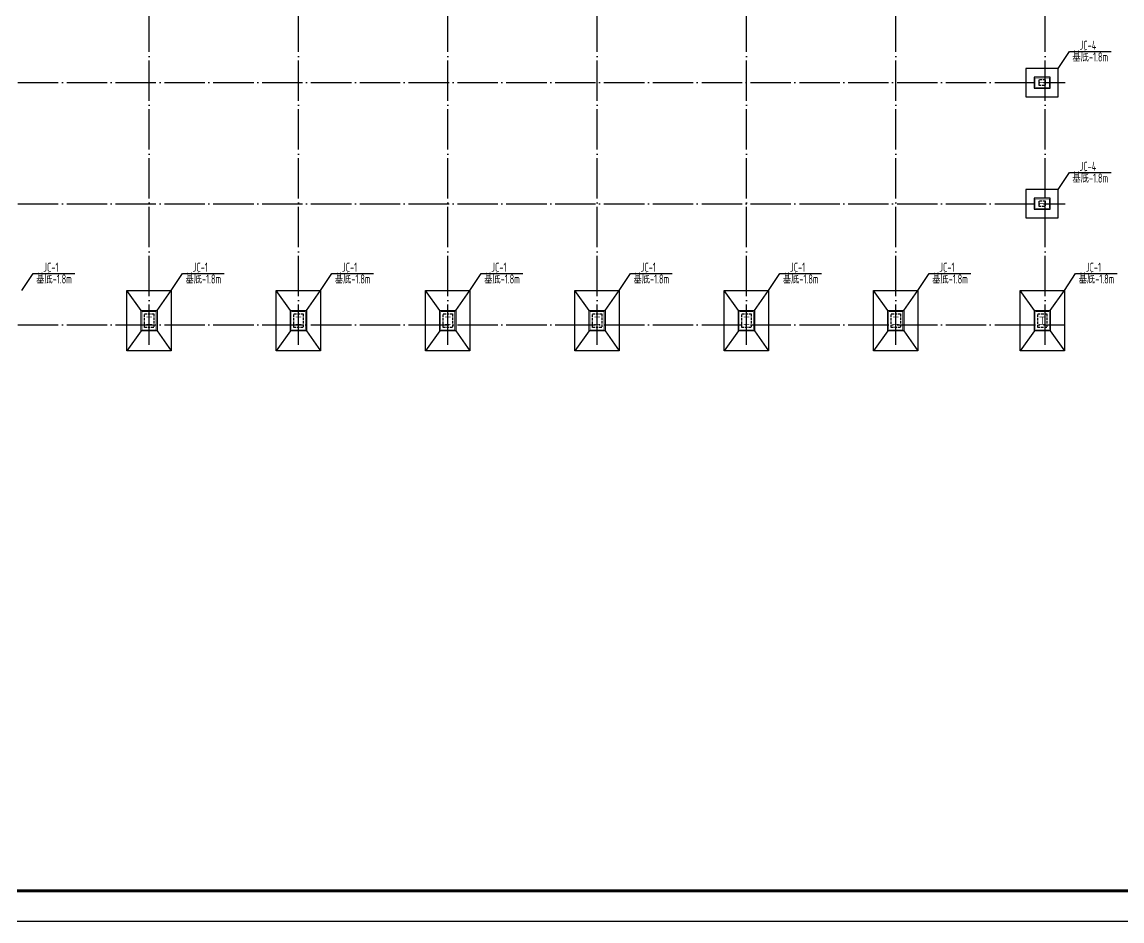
# Model space of a CAD drawing. Extents: x 8844666 to 9156203, y 1662182 to 2655606.
# Drawn here: x 9074089 to 9128598, y 2461494 to 2506044 of the extents above; entities that cross this region are included whole.
import ezdxf

# ---------------------------------------------------------------- set-up
doc = ezdxf.new("R2010")
doc.units = 0
doc.header["$LTSCALE"] = 1000
doc.header["$MEASUREMENT"] = 0
doc.linetypes.add('DASH', pattern=[0.35, 0.25, -0.1])
doc.linetypes.add('DOTE', pattern=[2.42, 2, -0.2, 0.02, -0.2])
for name, color, linetype in [('1000', 2, 'CONTINUOUS'), ('DOTE', 8, 'DOTE'), ('PUB_TITLE', 4, 'CONTINUOUS'), ('一般文字', 6, 'CONTINUOUS'), ('基础', 2, 'CONTINUOUS'), ('柱', 2, 'CONTINUOUS'), ('柱集中标注', 2, 'CONTINUOUS')]:
    doc.layers.add(name, color=color, linetype=linetype)
doc.styles.add('TSSD_REIN', font='atssdeng.shx', dxfattribs={"width": 0.7, "bigfont": 'atssdchn.shx'})

msp = doc.modelspace()

# ---------------------------------------------------------------- hatches: boundary and pattern name
at = {"layer": '柱'}
for color, points in [(3, [(9124789.3, 2502930.8), (9124789.3, 2503150.8), (9124757.3, 2503150.8), (9124757.3, 2503052.8), (9124521.3, 2503052.8), (9124521.3, 2503150.8), (9124489.3, 2503150.8), (9124489.3, 2502930.8), (9124521.3, 2502930.8), (9124521.3, 2503028.8), (9124757.3, 2503028.8), (9124757.3, 2502930.8)]), (3, [(9124789.3, 2496930.8), (9124789.3, 2497150.8), (9124757.3, 2497150.8), (9124757.3, 2497052.8), (9124521.3, 2497052.8), (9124521.3, 2497150.8), (9124489.3, 2497150.8), (9124489.3, 2496930.8), (9124521.3, 2496930.8), (9124521.3, 2497028.8), (9124757.3, 2497028.8), (9124757.3, 2496930.8)]), (2, [(9080529.3, 2491040.8), (9080249.3, 2491040.8), (9080249.3, 2491072.8), (9080377.3, 2491072.8), (9080377.3, 2491408.8), (9080249.3, 2491408.8), (9080249.3, 2491440.8), (9080529.3, 2491440.8), (9080529.3, 2491408.8), (9080401.3, 2491408.8), (9080401.3, 2491072.8), (9080529.3, 2491072.8)]), (2, [(9087929.3, 2491040.8), (9087649.3, 2491040.8), (9087649.3, 2491072.8), (9087777.3, 2491072.8), (9087777.3, 2491408.8), (9087649.3, 2491408.8), (9087649.3, 2491440.8), (9087929.3, 2491440.8), (9087929.3, 2491408.8), (9087801.3, 2491408.8), (9087801.3, 2491072.8), (9087929.3, 2491072.8)]), (2, [(9095329.3, 2491040.8), (9095049.3, 2491040.8), (9095049.3, 2491072.8), (9095177.3, 2491072.8), (9095177.3, 2491408.8), (9095049.3, 2491408.8), (9095049.3, 2491440.8), (9095329.3, 2491440.8), (9095329.3, 2491408.8), (9095201.3, 2491408.8), (9095201.3, 2491072.8), (9095329.3, 2491072.8)]), (2, [(9102729.3, 2491040.8), (9102449.3, 2491040.8), (9102449.3, 2491072.8), (9102577.3, 2491072.8), (9102577.3, 2491408.8), (9102449.3, 2491408.8), (9102449.3, 2491440.8), (9102729.3, 2491440.8), (9102729.3, 2491408.8), (9102601.3, 2491408.8), (9102601.3, 2491072.8), (9102729.3, 2491072.8)]), (2, [(9110129.3, 2491040.8), (9109849.3, 2491040.8), (9109849.3, 2491072.8), (9109977.3, 2491072.8), (9109977.3, 2491408.8), (9109849.3, 2491408.8), (9109849.3, 2491440.8), (9110129.3, 2491440.8), (9110129.3, 2491408.8), (9110001.3, 2491408.8), (9110001.3, 2491072.8), (9110129.3, 2491072.8)]), (2, [(9117529.3, 2491040.8), (9117249.3, 2491040.8), (9117249.3, 2491072.8), (9117377.3, 2491072.8), (9117377.3, 2491408.8), (9117249.3, 2491408.8), (9117249.3, 2491440.8), (9117529.3, 2491440.8), (9117529.3, 2491408.8), (9117401.3, 2491408.8), (9117401.3, 2491072.8), (9117529.3, 2491072.8)]), (2, [(9124789.3, 2491040.8), (9124509.3, 2491040.8), (9124509.3, 2491072.8), (9124637.3, 2491072.8), (9124637.3, 2491408.8), (9124509.3, 2491408.8), (9124509.3, 2491440.8), (9124789.3, 2491440.8), (9124789.3, 2491408.8), (9124661.3, 2491408.8), (9124661.3, 2491072.8), (9124789.3, 2491072.8)])]:
    msp.add_hatch(color=color, dxfattribs=at).paths.add_polyline_path(points)

# ---------------------------------------------------------------- linework, layer by layer
at = {"layer": '1000', "color": 3, "linetype": 'DASH', "ltscale": 0.5}
for points in [[(9124809.3, 2503170.8), (9124469.3, 2503170.8), (9124469.3, 2502910.8), (9124809.3, 2502910.8)], [(9124809.3, 2497170.8), (9124469.3, 2497170.8), (9124469.3, 2496910.8), (9124809.3, 2496910.8)], [(9080159.3, 2491580.8), (9080619.3, 2491580.8), (9080619.3, 2490900.8), (9080159.3, 2490900.8)], [(9087559.3, 2491580.8), (9088019.3, 2491580.8), (9088019.3, 2490900.8), (9087559.3, 2490900.8)], [(9094959.3, 2491580.8), (9095419.3, 2491580.8), (9095419.3, 2490900.8), (9094959.3, 2490900.8)], [(9102359.3, 2491580.8), (9102819.3, 2491580.8), (9102819.3, 2490900.8), (9102359.3, 2490900.8)], [(9109759.3, 2491580.8), (9110219.3, 2491580.8), (9110219.3, 2490900.8), (9109759.3, 2490900.8)], [(9117159.3, 2491580.8), (9117619.3, 2491580.8), (9117619.3, 2490900.8), (9117159.3, 2490900.8)], [(9124419.3, 2491580.8), (9124879.3, 2491580.8), (9124879.3, 2490900.8), (9124419.3, 2490900.8)]]:
    msp.add_lwpolyline(points, close=True, dxfattribs=at)
at = {"layer": 'DOTE'}
for p, q in [((9080389.3, 2490040.8), (9080389.3, 2540040.8)), ((9087789.3, 2490040.8), (9087789.3, 2540040.8)), ((9095189.3, 2490040.8), (9095189.3, 2540040.8)), ((9102589.3, 2490040.8), (9102589.3, 2540040.8)), ((9109989.3, 2490040.8), (9109989.3, 2540040.8)), ((9117389.3, 2490040.8), (9117389.3, 2540040.8)), ((9124789.3, 2490040.8), (9124789.3, 2540040.8)), ((8916589.3, 2503040.8), (9125789.3, 2503040.8)), ((8916589.3, 2497040.8), (9125789.3, 2497040.8)), ((8916589.3, 2491040.8), (9125789.3, 2491040.8))]:
    msp.add_line(p, q, dxfattribs=at)
at = {"layer": 'PUB_TITLE'}
msp.add_lwpolyline([(8903902.8, 2461493.8), (9156202.8, 2461493.8), (9156202.8, 2550593.8), (8903902.8, 2550593.8)], close=True, dxfattribs=at)
at = {"layer": 'PUB_TITLE', "const_width": 150}
msp.add_lwpolyline([(8907652.8, 2462993.8), (9154702.8, 2462993.8), (9154702.8, 2549093.8), (8907652.8, 2549093.8)], close=True, dxfattribs=at)
at = {"layer": '一般文字', "color": 6}
for points in [[(9125439.3, 2503740.8), (9125989.6, 2504580.4), (9128054.9, 2504580.4)], [(9125439.3, 2497740.8), (9125989.6, 2498580.4), (9128054.9, 2498580.4)], [(9074089.3, 2492740.8), (9074639.6, 2493580.4), (9076704.9, 2493580.4)], [(9081489.3, 2492740.8), (9082039.6, 2493580.4), (9084104.9, 2493580.4)], [(9088889.3, 2492740.8), (9089439.6, 2493580.4), (9091504.9, 2493580.4)], [(9096289.3, 2492740.8), (9096839.6, 2493580.4), (9098904.9, 2493580.4)], [(9103689.3, 2492740.8), (9104239.6, 2493580.4), (9106304.9, 2493580.4)], [(9111089.3, 2492740.8), (9111639.6, 2493580.4), (9113704.9, 2493580.4)], [(9118489.3, 2492740.8), (9119039.6, 2493580.4), (9121104.9, 2493580.4)], [(9125749.3, 2492740.8), (9126299.6, 2493580.4), (9128364.9, 2493580.4)]]:
    msp.add_lwpolyline(points, dxfattribs=at)
at = {"layer": '基础'}
for p, q in [((9079999.3, 2491740.8), (9079289.3, 2492740.8)), ((9080779.3, 2491740.8), (9081489.3, 2492740.8)), ((9087399.3, 2491740.8), (9086689.3, 2492740.8)), ((9088179.3, 2491740.8), (9088889.3, 2492740.8)), ((9094799.3, 2491740.8), (9094089.3, 2492740.8)), ((9095579.3, 2491740.8), (9096289.3, 2492740.8)), ((9102199.3, 2491740.8), (9101489.3, 2492740.8)), ((9102979.3, 2491740.8), (9103689.3, 2492740.8)), ((9109599.3, 2491740.8), (9108889.3, 2492740.8)), ((9110379.3, 2491740.8), (9111089.3, 2492740.8)), ((9116999.3, 2491740.8), (9116289.3, 2492740.8)), ((9117779.3, 2491740.8), (9118489.3, 2492740.8)), ((9124259.3, 2491740.8), (9123549.3, 2492740.8)), ((9125039.3, 2491740.8), (9125749.3, 2492740.8)), ((9079999.3, 2490740.8), (9079289.3, 2489740.8)), ((9080779.3, 2490740.8), (9081489.3, 2489740.8)), ((9087399.3, 2490740.8), (9086689.3, 2489740.8)), ((9088179.3, 2490740.8), (9088889.3, 2489740.8)), ((9094799.3, 2490740.8), (9094089.3, 2489740.8)), ((9095579.3, 2490740.8), (9096289.3, 2489740.8)), ((9102199.3, 2490740.8), (9101489.3, 2489740.8)), ((9102979.3, 2490740.8), (9103689.3, 2489740.8)), ((9109599.3, 2490740.8), (9108889.3, 2489740.8)), ((9110379.3, 2490740.8), (9111089.3, 2489740.8)), ((9116999.3, 2490740.8), (9116289.3, 2489740.8)), ((9117779.3, 2490740.8), (9118489.3, 2489740.8)), ((9124259.3, 2490740.8), (9123549.3, 2489740.8)), ((9125039.3, 2490740.8), (9125749.3, 2489740.8))]:
    msp.add_line(p, q, dxfattribs=at)
for points in [[(9125439.3, 2503740.8), (9123839.3, 2503740.8), (9123839.3, 2502340.8), (9125439.3, 2502340.8)], [(9125039.3, 2503315.8), (9124239.3, 2503315.8), (9124239.3, 2502765.8), (9125039.3, 2502765.8)], [(9125439.3, 2497740.8), (9123839.3, 2497740.8), (9123839.3, 2496340.8), (9125439.3, 2496340.8)], [(9125039.3, 2497315.8), (9124239.3, 2497315.8), (9124239.3, 2496765.8), (9125039.3, 2496765.8)], [(9079289.3, 2492740.8), (9081489.3, 2492740.8), (9081489.3, 2489740.8), (9079289.3, 2489740.8)], [(9086689.3, 2492740.8), (9088889.3, 2492740.8), (9088889.3, 2489740.8), (9086689.3, 2489740.8)], [(9094089.3, 2492740.8), (9096289.3, 2492740.8), (9096289.3, 2489740.8), (9094089.3, 2489740.8)], [(9101489.3, 2492740.8), (9103689.3, 2492740.8), (9103689.3, 2489740.8), (9101489.3, 2489740.8)], [(9108889.3, 2492740.8), (9111089.3, 2492740.8), (9111089.3, 2489740.8), (9108889.3, 2489740.8)], [(9116289.3, 2492740.8), (9118489.3, 2492740.8), (9118489.3, 2489740.8), (9116289.3, 2489740.8)], [(9123549.3, 2492740.8), (9125749.3, 2492740.8), (9125749.3, 2489740.8), (9123549.3, 2489740.8)], [(9079999.3, 2491740.8), (9080779.3, 2491740.8), (9080779.3, 2490740.8), (9079999.3, 2490740.8)], [(9087399.3, 2491740.8), (9088179.3, 2491740.8), (9088179.3, 2490740.8), (9087399.3, 2490740.8)], [(9094799.3, 2491740.8), (9095579.3, 2491740.8), (9095579.3, 2490740.8), (9094799.3, 2490740.8)], [(9102199.3, 2491740.8), (9102979.3, 2491740.8), (9102979.3, 2490740.8), (9102199.3, 2490740.8)], [(9109599.3, 2491740.8), (9110379.3, 2491740.8), (9110379.3, 2490740.8), (9109599.3, 2490740.8)], [(9116999.3, 2491740.8), (9117779.3, 2491740.8), (9117779.3, 2490740.8), (9116999.3, 2490740.8)], [(9124259.3, 2491740.8), (9125039.3, 2491740.8), (9125039.3, 2490740.8), (9124259.3, 2490740.8)]]:
    msp.add_lwpolyline(points, close=True, dxfattribs=at)
at = {"layer": '柱', "color": 3, "const_width": 5}
for points in [[(9124789.3, 2502930.8), (9124789.3, 2503150.8), (9124757.3, 2503150.8), (9124757.3, 2503052.8), (9124521.3, 2503052.8), (9124521.3, 2503150.8), (9124489.3, 2503150.8), (9124489.3, 2502930.8), (9124521.3, 2502930.8), (9124521.3, 2503028.8), (9124757.3, 2503028.8), (9124757.3, 2502930.8)], [(9124789.3, 2496930.8), (9124789.3, 2497150.8), (9124757.3, 2497150.8), (9124757.3, 2497052.8), (9124521.3, 2497052.8), (9124521.3, 2497150.8), (9124489.3, 2497150.8), (9124489.3, 2496930.8), (9124521.3, 2496930.8), (9124521.3, 2497028.8), (9124757.3, 2497028.8), (9124757.3, 2496930.8)]]:
    msp.add_lwpolyline(points, close=True, dxfattribs=at)
at = {"layer": '柱', "color": 2, "const_width": 5}
for points in [[(9080529.3, 2491040.8), (9080249.3, 2491040.8), (9080249.3, 2491072.8), (9080377.3, 2491072.8), (9080377.3, 2491408.8), (9080249.3, 2491408.8), (9080249.3, 2491440.8), (9080529.3, 2491440.8), (9080529.3, 2491408.8), (9080401.3, 2491408.8), (9080401.3, 2491072.8), (9080529.3, 2491072.8)], [(9087929.3, 2491040.8), (9087649.3, 2491040.8), (9087649.3, 2491072.8), (9087777.3, 2491072.8), (9087777.3, 2491408.8), (9087649.3, 2491408.8), (9087649.3, 2491440.8), (9087929.3, 2491440.8), (9087929.3, 2491408.8), (9087801.3, 2491408.8), (9087801.3, 2491072.8), (9087929.3, 2491072.8)], [(9095329.3, 2491040.8), (9095049.3, 2491040.8), (9095049.3, 2491072.8), (9095177.3, 2491072.8), (9095177.3, 2491408.8), (9095049.3, 2491408.8), (9095049.3, 2491440.8), (9095329.3, 2491440.8), (9095329.3, 2491408.8), (9095201.3, 2491408.8), (9095201.3, 2491072.8), (9095329.3, 2491072.8)], [(9102729.3, 2491040.8), (9102449.3, 2491040.8), (9102449.3, 2491072.8), (9102577.3, 2491072.8), (9102577.3, 2491408.8), (9102449.3, 2491408.8), (9102449.3, 2491440.8), (9102729.3, 2491440.8), (9102729.3, 2491408.8), (9102601.3, 2491408.8), (9102601.3, 2491072.8), (9102729.3, 2491072.8)], [(9110129.3, 2491040.8), (9109849.3, 2491040.8), (9109849.3, 2491072.8), (9109977.3, 2491072.8), (9109977.3, 2491408.8), (9109849.3, 2491408.8), (9109849.3, 2491440.8), (9110129.3, 2491440.8), (9110129.3, 2491408.8), (9110001.3, 2491408.8), (9110001.3, 2491072.8), (9110129.3, 2491072.8)], [(9117529.3, 2491040.8), (9117249.3, 2491040.8), (9117249.3, 2491072.8), (9117377.3, 2491072.8), (9117377.3, 2491408.8), (9117249.3, 2491408.8), (9117249.3, 2491440.8), (9117529.3, 2491440.8), (9117529.3, 2491408.8), (9117401.3, 2491408.8), (9117401.3, 2491072.8), (9117529.3, 2491072.8)], [(9124789.3, 2491040.8), (9124509.3, 2491040.8), (9124509.3, 2491072.8), (9124637.3, 2491072.8), (9124637.3, 2491408.8), (9124509.3, 2491408.8), (9124509.3, 2491440.8), (9124789.3, 2491440.8), (9124789.3, 2491408.8), (9124661.3, 2491408.8), (9124661.3, 2491072.8), (9124789.3, 2491072.8)]]:
    msp.add_lwpolyline(points, close=True, dxfattribs=at)
at = {"layer": '柱集中标注', "color": 6, "const_width": 20}
for points in [[(9124989.3, 2503265.8), (9124289.3, 2503265.8), (9124289.3, 2502815.8), (9124989.3, 2502815.8)], [(9124989.3, 2497265.8), (9124289.3, 2497265.8), (9124289.3, 2496815.8), (9124989.3, 2496815.8)], [(9080049.3, 2491690.8), (9080729.3, 2491690.8), (9080729.3, 2490790.8), (9080049.3, 2490790.8)], [(9087449.3, 2491690.8), (9088129.3, 2491690.8), (9088129.3, 2490790.8), (9087449.3, 2490790.8)], [(9094849.3, 2491690.8), (9095529.3, 2491690.8), (9095529.3, 2490790.8), (9094849.3, 2490790.8)], [(9102249.3, 2491690.8), (9102929.3, 2491690.8), (9102929.3, 2490790.8), (9102249.3, 2490790.8)], [(9109649.3, 2491690.8), (9110329.3, 2491690.8), (9110329.3, 2490790.8), (9109649.3, 2490790.8)], [(9117049.3, 2491690.8), (9117729.3, 2491690.8), (9117729.3, 2490790.8), (9117049.3, 2490790.8)], [(9124309.3, 2491690.8), (9124989.3, 2491690.8), (9124989.3, 2490790.8), (9124309.3, 2490790.8)]]:
    msp.add_lwpolyline(points, close=True, dxfattribs=at)

# ---------------------------------------------------------------- texts
at = {"layer": '一般文字', "color": 6, "style": 'TSSD_REIN', "width": 0.7}
for s, p in [('JC-4', (9126496.7, 2504666.4)), ('基底-1.8m', (9126141.8, 2504084.9)), ('JC-4', (9126496.7, 2498666.4)), ('基底-1.8m', (9126141.8, 2498084.9)), ('JC-1', (9075146.7, 2493666.4)), ('JC-1', (9082546.7, 2493666.4)), ('JC-1', (9089946.7, 2493666.4)), ('JC-1', (9097346.7, 2493666.4)), ('JC-1', (9104746.7, 2493666.4)), ('JC-1', (9112146.7, 2493666.4)), ('JC-1', (9119546.7, 2493666.4)), ('JC-1', (9126806.7, 2493666.4)), ('基底-1.8m', (9074791.8, 2493084.9)), ('基底-1.8m', (9082191.8, 2493084.9)), ('基底-1.8m', (9089591.8, 2493084.9)), ('基底-1.8m', (9096991.8, 2493084.9)), ('基底-1.8m', (9104391.8, 2493084.9)), ('基底-1.8m', (9111791.8, 2493084.9)), ('基底-1.8m', (9119191.8, 2493084.9)), ('基底-1.8m', (9126451.8, 2493084.9))]:
    msp.add_text(s, height=450, dxfattribs=at).set_placement(p)

doc.saveas('drawing.dxf')
